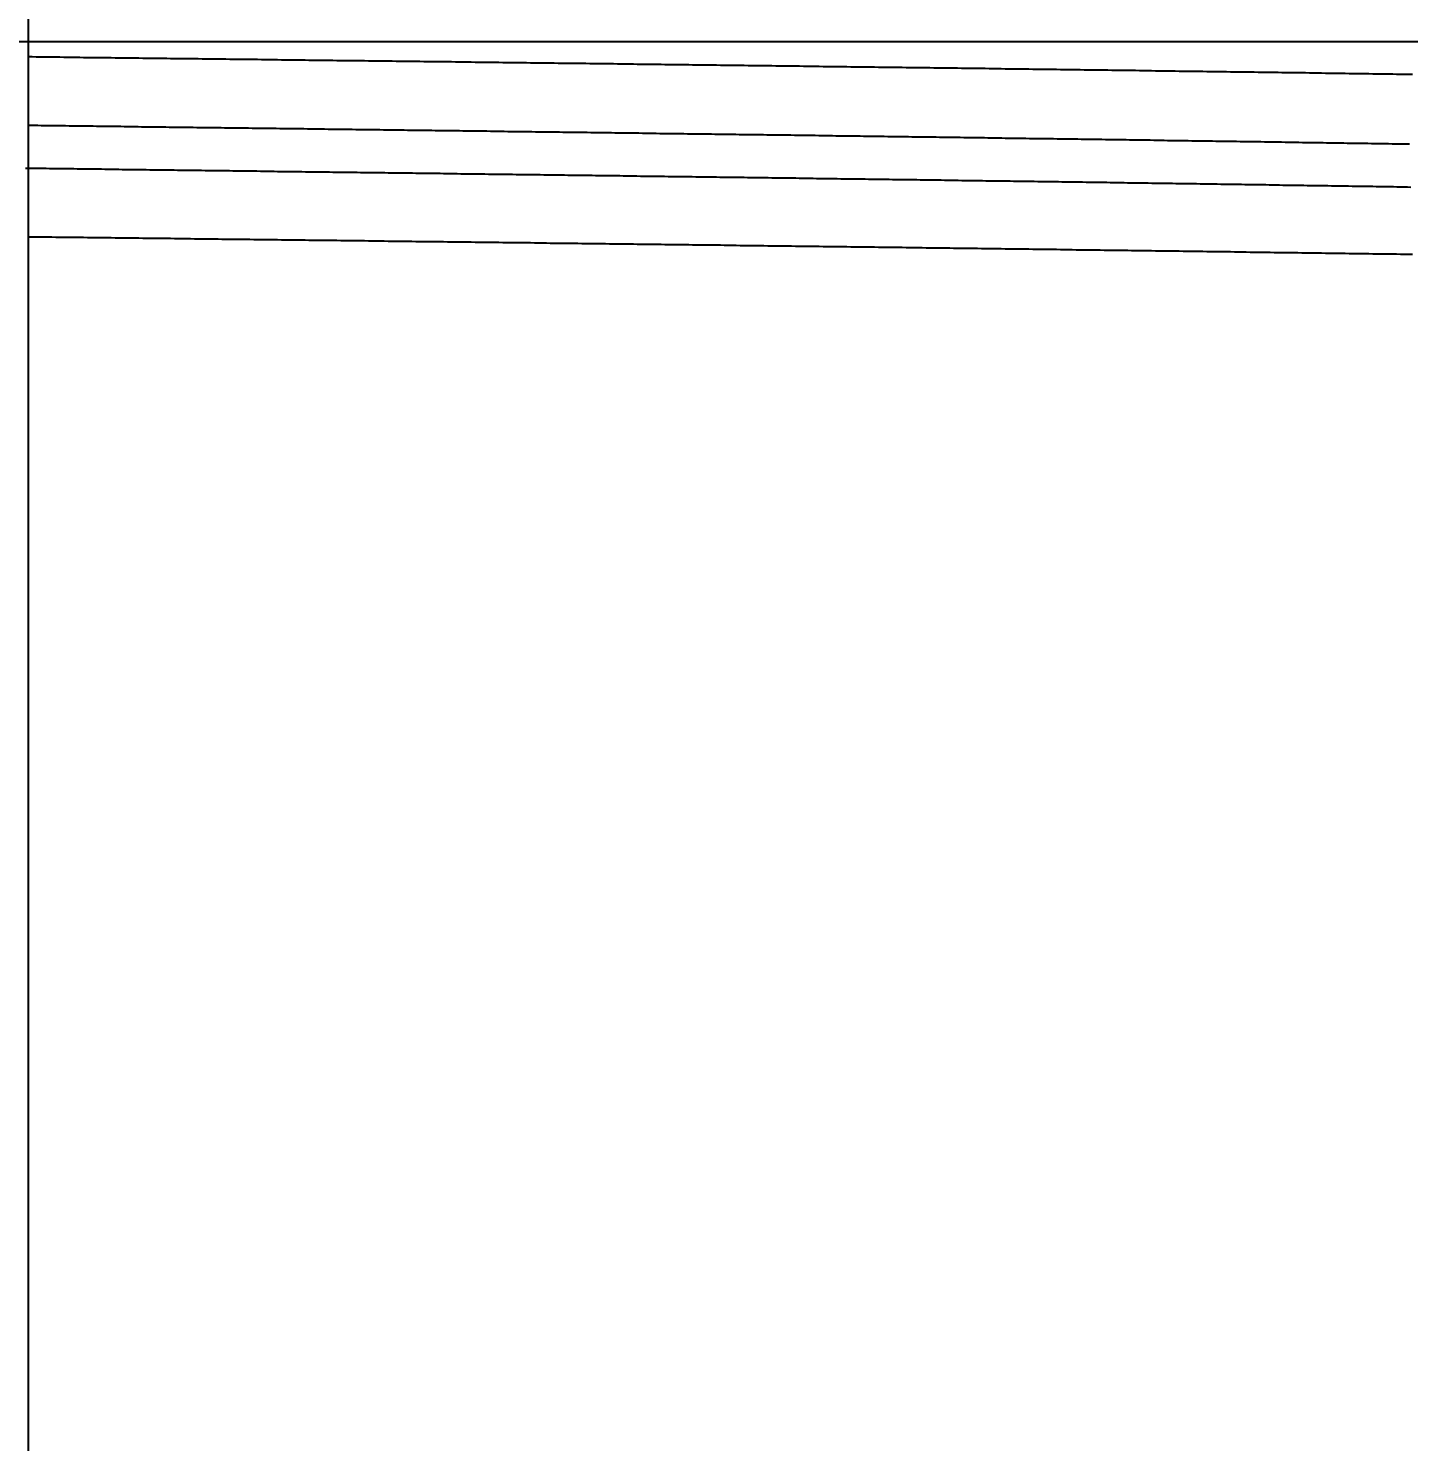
# Model space of a CAD drawing. Header units: millimetres. Extents: x 0 to 5600, y -67 to 2530.
# Drawn here: x 4146.21 to 4158.02, y 1484.53 to 1496.62 of the extents above; entities that cross this region are included whole.
import ezdxf
from ezdxf.lldxf.tags import DXFTag

# ---------------------------------------------------------------- set-up
doc = ezdxf.new("R2010")
doc.units = ezdxf.units.MM
for name, color, linetype in [('내부선 및 부속', 4, 'Continuous'), ('중심선', 1, 'DASHED'), ('치수선', 7, 'Continuous')]:
    doc.layers.add(name, color=color, linetype=linetype)
doc.styles.add('____', font='')
doc.styles.get('____').set_extended_font_data('굴림')
tags = doc.linetypes.add('DASHED', pattern=[25.72, 12.86, -12.86]).pattern_tags.tags
tags[6:7] = [DXFTag(74, 4), DXFTag(75, 0), DXFTag(340, '0'), DXFTag(46, 0.0), DXFTag(50, 0.0), DXFTag(44, 0.0), DXFTag(45, 0.0)]
tags[4:5] = [DXFTag(74, 4), DXFTag(75, 0), DXFTag(340, '0'), DXFTag(46, 0.0), DXFTag(50, 0.0), DXFTag(44, 0.0), DXFTag(45, 0.0)]
doc.dimstyles.new('MSADIM', dxfattribs={"dimtxt": 33, "dimasz": 17, "dimexe": 10, "dimexo": 7.5, "dimgap": 10, "dimtad": 0, "dimtih": 1, "dimtoh": 1, "dimdec": 0, "dimzin": 1, "dimdsep": 46, "dimtxsty": '____', "dimcen": 11.25, "dimadec": 0, "dimazin": 0, "dimtfac": 1, "dimtdec": 0, "dimtix": 1, "dimtmove": 0, "dimatfit": 3, "dimfxl": 1, "dimtolj": 1, "dimtzin": 1, "dimarcsym": 0})

# ---------------------------------------------------------------- blocks, each defined once
blk = doc.blocks.new('*D4')
at = {"layer": '치수선', "color": 0, "linetype": 'Continuous', "lineweight": -2, "transparency": 16777216}
for p, q in [((4286.213, 1483.522), (4286.213, 1286.857)), ((4146.213, 1405.872), (4146.213, 1286.857)), ((4163.213, 1296.857), (4180.281, 1296.857)), ((4269.213, 1296.857), (4252.146, 1296.857))]:
    blk.add_line(p, q, dxfattribs=at)
at = {"layer": '치수선', "color": 0, "linetype": 'Continuous', "transparency": 16777216}
for points in [[(4163.213, 1299.69), (4163.213, 1294.023), (4146.213, 1296.857)], [(4269.213, 1299.69), (4269.213, 1294.023), (4286.213, 1296.857)]]:
    blk.add_solid(points, dxfattribs=at)
at = {"layer": '치수선', "color": 0, "linetype": 'Continuous', "transparency": 16777216, "insert": (4216.213, 1296.857), "char_height": 25, "attachment_point": 5, "style": '____'}
blk.add_mtext('\\A1;140', dxfattribs=at)
blk = doc.blocks.new('*D6')
at = {"layer": '치수선', "color": 0, "linetype": 'Continuous', "lineweight": -2, "transparency": 16777216}
for p, q in [((4756.213, 1571.022), (4756.213, 1227.915)), ((4056.213, 1376.022), (4056.213, 1227.915)), ((4073.213, 1237.915), (4369.083, 1237.915)), ((4739.213, 1237.915), (4443.344, 1237.915))]:
    blk.add_line(p, q, dxfattribs=at)
at = {"layer": '치수선', "color": 0, "linetype": 'Continuous', "transparency": 16777216}
for points in [[(4073.213, 1240.748), (4073.213, 1235.081), (4056.213, 1237.915)], [(4739.213, 1240.748), (4739.213, 1235.081), (4756.213, 1237.915)]]:
    blk.add_solid(points, dxfattribs=at)
at = {"layer": '치수선', "color": 0, "linetype": 'Continuous', "transparency": 16777216, "insert": (4406.213, 1237.915), "char_height": 25, "attachment_point": 5, "style": '____'}
blk.add_mtext('\\A1;700', dxfattribs=at)

msp = doc.modelspace()

# ---------------------------------------------------------------- linework, layer by layer
at = {"layer": '내부선 및 부속', "linetype": 'Continuous'}
msp.add_line((4167.112, 1496.504), (4125.315, 1496.504), dxfattribs=at)
at = {"layer": '내부선 및 부속', "linetype": 'Continuous', "flags": 128}
for points in [[(4146.213, 1496.376), (4146.247, 1496.376), (4146.281, 1496.375), (4146.315, 1496.375), (4146.348, 1496.374), (4146.382, 1496.374), (4146.416, 1496.374), (4146.45, 1496.373), (4146.484, 1496.373), (4146.517, 1496.372), (4146.551, 1496.372), (4146.585, 1496.372), (4146.619, 1496.371), (4146.653, 1496.371), (4146.687, 1496.37), (4146.72, 1496.37), (4146.754, 1496.37), (4146.788, 1496.369), (4146.822, 1496.369), (4146.856, 1496.368), (4146.89, 1496.368), (4146.923, 1496.368), (4146.957, 1496.367), (4146.991, 1496.367), (4147.025, 1496.366), (4147.059, 1496.366), (4147.092, 1496.366), (4147.126, 1496.365), (4147.16, 1496.365), (4147.194, 1496.364), (4147.228, 1496.364), (4147.262, 1496.363), (4147.295, 1496.363), (4147.329, 1496.363), (4147.363, 1496.362), (4147.397, 1496.362), (4147.431, 1496.361), (4147.464, 1496.361), (4147.498, 1496.361), (4147.532, 1496.36), (4147.566, 1496.36), (4147.6, 1496.359), (4147.634, 1496.359), (4147.667, 1496.359), (4147.701, 1496.358), (4147.735, 1496.358), (4147.769, 1496.357), (4147.803, 1496.357), (4147.837, 1496.357), (4147.87, 1496.356), (4147.904, 1496.356), (4147.938, 1496.355), (4147.972, 1496.355), (4148.006, 1496.355), (4148.039, 1496.354), (4148.073, 1496.354), (4148.107, 1496.353), (4148.141, 1496.353), (4148.175, 1496.353), (4148.209, 1496.352), (4148.242, 1496.352), (4148.276, 1496.351), (4148.31, 1496.351), (4148.344, 1496.351), (4148.378, 1496.35), (4148.411, 1496.35), (4148.445, 1496.349), (4148.479, 1496.349), (4148.513, 1496.349), (4148.547, 1496.348), (4148.581, 1496.348), (4148.614, 1496.347), (4148.648, 1496.347), (4148.682, 1496.346), (4148.716, 1496.346), (4148.75, 1496.346), (4148.784, 1496.345), (4148.817, 1496.345), (4148.851, 1496.344), (4148.885, 1496.344), (4148.919, 1496.344), (4148.953, 1496.343), (4148.986, 1496.343), (4149.02, 1496.342), (4149.054, 1496.342), (4149.088, 1496.342), (4149.122, 1496.341), (4149.156, 1496.341), (4149.189, 1496.34), (4149.223, 1496.34), (4149.257, 1496.34), (4149.291, 1496.339), (4149.325, 1496.339), (4149.359, 1496.338), (4149.392, 1496.338), (4149.426, 1496.338), (4149.46, 1496.337), (4149.494, 1496.337), (4149.528, 1496.336), (4149.561, 1496.336), (4149.595, 1496.335), (4149.595, 1496.335), (4149.629, 1496.335), (4149.663, 1496.335), (4149.697, 1496.334), (4149.731, 1496.334), (4149.764, 1496.333), (4149.798, 1496.333), (4149.832, 1496.333), (4149.866, 1496.332), (4149.9, 1496.332), (4149.933, 1496.331), (4149.967, 1496.331), (4150.001, 1496.331), (4150.035, 1496.33), (4150.069, 1496.33), (4150.103, 1496.329), (4150.136, 1496.329), (4150.17, 1496.328), (4150.204, 1496.328), (4150.238, 1496.328), (4150.272, 1496.327), (4150.306, 1496.327), (4150.339, 1496.326), (4150.373, 1496.326), (4150.407, 1496.326), (4150.441, 1496.325), (4150.475, 1496.325), (4150.508, 1496.324), (4150.542, 1496.324), (4150.576, 1496.324), (4150.61, 1496.323), (4150.644, 1496.323), (4150.678, 1496.322), (4150.711, 1496.322), (4150.745, 1496.321), (4150.779, 1496.321), (4150.813, 1496.321), (4150.847, 1496.32), (4150.88, 1496.32), (4150.914, 1496.319), (4150.948, 1496.319), (4150.982, 1496.319), (4151.016, 1496.318), (4151.05, 1496.318), (4151.083, 1496.317), (4151.117, 1496.317), (4151.151, 1496.316), (4151.185, 1496.316), (4151.219, 1496.316), (4151.253, 1496.315), (4151.286, 1496.315), (4151.32, 1496.314), (4151.354, 1496.314), (4151.388, 1496.314), (4151.422, 1496.313), (4151.455, 1496.313), (4151.489, 1496.312), (4151.523, 1496.312), (4151.557, 1496.311), (4151.591, 1496.311), (4151.625, 1496.311), (4151.658, 1496.31), (4151.692, 1496.31), (4151.726, 1496.309), (4151.76, 1496.309), (4151.794, 1496.309), (4151.828, 1496.308), (4151.861, 1496.308), (4151.895, 1496.307), (4151.929, 1496.307), (4151.963, 1496.306), (4151.997, 1496.306), (4152.03, 1496.306), (4152.064, 1496.305), (4152.098, 1496.305), (4152.132, 1496.304), (4152.166, 1496.304), (4152.2, 1496.304), (4152.233, 1496.303), (4152.267, 1496.303), (4152.301, 1496.302), (4152.335, 1496.302), (4152.369, 1496.301), (4152.402, 1496.301), (4152.436, 1496.301), (4152.47, 1496.3), (4152.504, 1496.3), (4152.538, 1496.299), (4152.572, 1496.299), (4152.605, 1496.298), (4152.639, 1496.298), (4152.673, 1496.298), (4152.707, 1496.297), (4152.741, 1496.297), (4152.775, 1496.296), (4152.808, 1496.296), (4152.842, 1496.295), (4152.876, 1496.295), (4152.91, 1496.295), (4152.944, 1496.294), (4152.977, 1496.294), (4152.977, 1496.294), (4153.011, 1496.293), (4153.045, 1496.293), (4153.079, 1496.292), (4153.113, 1496.292), (4153.147, 1496.292), (4153.18, 1496.291), (4153.214, 1496.291), (4153.248, 1496.29), (4153.282, 1496.29), (4153.316, 1496.289), (4153.349, 1496.289), (4153.383, 1496.289), (4153.417, 1496.288), (4153.451, 1496.288), (4153.485, 1496.287), (4153.519, 1496.287), (4153.552, 1496.286), (4153.586, 1496.286), (4153.62, 1496.286), (4153.654, 1496.285), (4153.688, 1496.285), (4153.722, 1496.284), (4153.755, 1496.284), (4153.789, 1496.283), (4153.823, 1496.283), (4153.857, 1496.283), (4153.891, 1496.282), (4153.924, 1496.282), (4153.958, 1496.281), (4153.992, 1496.281), (4154.026, 1496.28), (4154.06, 1496.28), (4154.094, 1496.279), (4154.127, 1496.279), (4154.161, 1496.279), (4154.195, 1496.278), (4154.229, 1496.278), (4154.263, 1496.277), (4154.296, 1496.277), (4154.33, 1496.276), (4154.364, 1496.276), (4154.398, 1496.276), (4154.432, 1496.275), (4154.466, 1496.275), (4154.499, 1496.274), (4154.533, 1496.274), (4154.567, 1496.273), (4154.601, 1496.273), (4154.635, 1496.272), (4154.669, 1496.272), (4154.702, 1496.272), (4154.736, 1496.271), (4154.77, 1496.271), (4154.804, 1496.27), (4154.838, 1496.27), (4154.871, 1496.269), (4154.905, 1496.269), (4154.939, 1496.268), (4154.973, 1496.268), (4155.007, 1496.268), (4155.041, 1496.267), (4155.074, 1496.267), (4155.108, 1496.266), (4155.142, 1496.266), (4155.176, 1496.265), (4155.21, 1496.265), (4155.243, 1496.264), (4155.277, 1496.264), (4155.311, 1496.264), (4155.345, 1496.263), (4155.379, 1496.263), (4155.413, 1496.262), (4155.446, 1496.262), (4155.48, 1496.261), (4155.514, 1496.261), (4155.548, 1496.26), (4155.582, 1496.26), (4155.616, 1496.259), (4155.649, 1496.259), (4155.683, 1496.259), (4155.717, 1496.258), (4155.751, 1496.258), (4155.785, 1496.257), (4155.818, 1496.257), (4155.852, 1496.256), (4155.886, 1496.256), (4155.92, 1496.255), (4155.954, 1496.255), (4155.988, 1496.254), (4156.021, 1496.254), (4156.055, 1496.253), (4156.089, 1496.253), (4156.123, 1496.253), (4156.157, 1496.252), (4156.19, 1496.252), (4156.224, 1496.251), (4156.258, 1496.251), (4156.292, 1496.25), (4156.326, 1496.25), (4156.36, 1496.249), (4156.36, 1496.249), (4156.393, 1496.249), (4156.427, 1496.248), (4156.461, 1496.248), (4156.495, 1496.247), (4156.529, 1496.247), (4156.563, 1496.247), (4156.596, 1496.246), (4156.63, 1496.246), (4156.664, 1496.245), (4156.698, 1496.245), (4156.732, 1496.244), (4156.765, 1496.244), (4156.799, 1496.243), (4156.833, 1496.243), (4156.867, 1496.242), (4156.901, 1496.242), (4156.935, 1496.241), (4156.968, 1496.241), (4157.002, 1496.24), (4157.036, 1496.24), (4157.07, 1496.239), (4157.104, 1496.239), (4157.137, 1496.239), (4157.171, 1496.238), (4157.205, 1496.238), (4157.239, 1496.237), (4157.273, 1496.237), (4157.307, 1496.236), (4157.34, 1496.236), (4157.374, 1496.235), (4157.408, 1496.235), (4157.442, 1496.234), (4157.476, 1496.234), (4157.51, 1496.233), (4157.543, 1496.233), (4157.577, 1496.232), (4157.611, 1496.232), (4157.645, 1496.231), (4157.679, 1496.231), (4157.712, 1496.23), (4157.746, 1496.23), (4157.78, 1496.229), (4157.814, 1496.229), (4157.848, 1496.228), (4157.882, 1496.228), (4157.915, 1496.227), (4157.949, 1496.227), (4157.983, 1496.226), (4158.017, 1496.226), (4158.051, 1496.225)], [(4146.207, 1495.79), (4146.237, 1495.789), (4146.266, 1495.789), (4146.296, 1495.789), (4146.325, 1495.788), (4146.355, 1495.788), (4146.384, 1495.788), (4146.414, 1495.787), (4146.443, 1495.787), (4146.473, 1495.786), (4146.503, 1495.786), (4146.532, 1495.786), (4146.562, 1495.785), (4146.591, 1495.785), (4146.621, 1495.785), (4146.65, 1495.784), (4146.68, 1495.784), (4146.709, 1495.783), (4146.739, 1495.783), (4146.768, 1495.783), (4146.798, 1495.782), (4146.828, 1495.782), (4146.857, 1495.782), (4146.887, 1495.781), (4146.916, 1495.781), (4146.946, 1495.78), (4146.975, 1495.78), (4147.005, 1495.78), (4147.034, 1495.779), (4147.064, 1495.779), (4147.093, 1495.779), (4147.123, 1495.778), (4147.153, 1495.778), (4147.182, 1495.777), (4147.212, 1495.777), (4147.241, 1495.777), (4147.271, 1495.776), (4147.3, 1495.776), (4147.33, 1495.776), (4147.359, 1495.775), (4147.389, 1495.775), (4147.418, 1495.774), (4147.448, 1495.774), (4147.478, 1495.774), (4147.507, 1495.773), (4147.537, 1495.773), (4147.537, 1495.773), (4147.566, 1495.773), (4147.596, 1495.772), (4147.625, 1495.772), (4147.655, 1495.771), (4147.684, 1495.771), (4147.714, 1495.771), (4147.743, 1495.77), (4147.773, 1495.77), (4147.802, 1495.77), (4147.832, 1495.769), (4147.862, 1495.769), (4147.891, 1495.768), (4147.921, 1495.768), (4147.95, 1495.768), (4147.98, 1495.767), (4148.009, 1495.767), (4148.039, 1495.767), (4148.068, 1495.766), (4148.098, 1495.766), (4148.127, 1495.765), (4148.157, 1495.765), (4148.187, 1495.765), (4148.216, 1495.764), (4148.246, 1495.764), (4148.275, 1495.764), (4148.305, 1495.763), (4148.334, 1495.763), (4148.364, 1495.762), (4148.393, 1495.762), (4148.423, 1495.762), (4148.452, 1495.761), (4148.482, 1495.761), (4148.512, 1495.761), (4148.541, 1495.76), (4148.571, 1495.76), (4148.6, 1495.759), (4148.63, 1495.759), (4148.659, 1495.759), (4148.689, 1495.758), (4148.718, 1495.758), (4148.748, 1495.758), (4148.777, 1495.757), (4148.807, 1495.757), (4148.837, 1495.756), (4148.866, 1495.756), (4148.896, 1495.756), (4148.925, 1495.755), (4148.955, 1495.755), (4148.984, 1495.755), (4149.014, 1495.754), (4149.043, 1495.754), (4149.073, 1495.753), (4149.102, 1495.753), (4149.132, 1495.753), (4149.162, 1495.752), (4149.191, 1495.752), (4149.221, 1495.752), (4149.25, 1495.751), (4149.28, 1495.751), (4149.309, 1495.75), (4149.339, 1495.75), (4149.368, 1495.75), (4149.398, 1495.749), (4149.427, 1495.749), (4149.457, 1495.748), (4149.486, 1495.748), (4149.516, 1495.748), (4149.546, 1495.747), (4149.575, 1495.747), (4149.605, 1495.747), (4149.634, 1495.746), (4149.664, 1495.746), (4149.693, 1495.745), (4149.723, 1495.745), (4149.752, 1495.745), (4149.782, 1495.744), (4149.811, 1495.744), (4149.841, 1495.744), (4149.871, 1495.743), (4149.9, 1495.743), (4149.93, 1495.742), (4149.959, 1495.742), (4149.989, 1495.742), (4150.018, 1495.741), (4150.048, 1495.741), (4150.077, 1495.74), (4150.107, 1495.74), (4150.136, 1495.74), (4150.166, 1495.739), (4150.196, 1495.739), (4150.225, 1495.739), (4150.255, 1495.738), (4150.284, 1495.738), (4150.314, 1495.737), (4150.343, 1495.737), (4150.373, 1495.737), (4150.402, 1495.736), (4150.432, 1495.736), (4150.461, 1495.736), (4150.491, 1495.735), (4150.491, 1495.735), (4150.521, 1495.735), (4150.55, 1495.734), (4150.58, 1495.734), (4150.609, 1495.734), (4150.639, 1495.733), (4150.668, 1495.733), (4150.698, 1495.732), (4150.727, 1495.732), (4150.757, 1495.732), (4150.786, 1495.731), (4150.816, 1495.731), (4150.846, 1495.731), (4150.875, 1495.73), (4150.905, 1495.73), (4150.934, 1495.729), (4150.964, 1495.729), (4150.993, 1495.729), (4151.023, 1495.728), (4151.052, 1495.728), (4151.082, 1495.727), (4151.111, 1495.727), (4151.141, 1495.727), (4151.17, 1495.726), (4151.2, 1495.726), (4151.23, 1495.725), (4151.259, 1495.725), (4151.289, 1495.725), (4151.318, 1495.724), (4151.348, 1495.724), (4151.377, 1495.724), (4151.407, 1495.723), (4151.436, 1495.723), (4151.466, 1495.722), (4151.495, 1495.722), (4151.525, 1495.722), (4151.555, 1495.721), (4151.584, 1495.721), (4151.614, 1495.72), (4151.643, 1495.72), (4151.673, 1495.72), (4151.702, 1495.719), (4151.732, 1495.719), (4151.761, 1495.719), (4151.791, 1495.718), (4151.82, 1495.718), (4151.85, 1495.717), (4151.88, 1495.717), (4151.909, 1495.717), (4151.939, 1495.716), (4151.968, 1495.716), (4151.998, 1495.715), (4152.027, 1495.715), (4152.057, 1495.715), (4152.086, 1495.714), (4152.116, 1495.714), (4152.145, 1495.713), (4152.175, 1495.713), (4152.205, 1495.713), (4152.234, 1495.712), (4152.264, 1495.712), (4152.293, 1495.711), (4152.323, 1495.711), (4152.352, 1495.711), (4152.382, 1495.71), (4152.411, 1495.71), (4152.441, 1495.709), (4152.47, 1495.709), (4152.5, 1495.709), (4152.529, 1495.708), (4152.559, 1495.708), (4152.589, 1495.707), (4152.618, 1495.707), (4152.648, 1495.707), (4152.677, 1495.706), (4152.707, 1495.706), (4152.736, 1495.706), (4152.766, 1495.705), (4152.795, 1495.705), (4152.825, 1495.704), (4152.854, 1495.704), (4152.884, 1495.704), (4152.914, 1495.703), (4152.943, 1495.703), (4152.973, 1495.702), (4153.002, 1495.702), (4153.032, 1495.702), (4153.061, 1495.701), (4153.091, 1495.701), (4153.12, 1495.7), (4153.15, 1495.7), (4153.179, 1495.7), (4153.209, 1495.699), (4153.239, 1495.699), (4153.268, 1495.698), (4153.298, 1495.698), (4153.327, 1495.698), (4153.357, 1495.697), (4153.386, 1495.697), (4153.416, 1495.696), (4153.445, 1495.696), (4153.445, 1495.696), (4153.475, 1495.695), (4153.504, 1495.695), (4153.534, 1495.695), (4153.564, 1495.694), (4153.593, 1495.694), (4153.623, 1495.693), (4153.652, 1495.693), (4153.682, 1495.693), (4153.711, 1495.692), (4153.741, 1495.692), (4153.77, 1495.691), (4153.8, 1495.691), (4153.829, 1495.691), (4153.859, 1495.69), (4153.889, 1495.69), (4153.918, 1495.689), (4153.948, 1495.689), (4153.977, 1495.689), (4154.007, 1495.688), (4154.036, 1495.688), (4154.066, 1495.687), (4154.095, 1495.687), (4154.125, 1495.687), (4154.154, 1495.686), (4154.184, 1495.686), (4154.213, 1495.685), (4154.243, 1495.685), (4154.273, 1495.685), (4154.302, 1495.684), (4154.332, 1495.684), (4154.361, 1495.683), (4154.391, 1495.683), (4154.42, 1495.682), (4154.45, 1495.682), (4154.479, 1495.682), (4154.509, 1495.681), (4154.538, 1495.681), (4154.568, 1495.68), (4154.598, 1495.68), (4154.627, 1495.68), (4154.657, 1495.679), (4154.686, 1495.679), (4154.716, 1495.678), (4154.745, 1495.678), (4154.775, 1495.677), (4154.804, 1495.677), (4154.834, 1495.677), (4154.863, 1495.676), (4154.893, 1495.676), (4154.923, 1495.675), (4154.952, 1495.675), (4154.982, 1495.675), (4155.011, 1495.674), (4155.041, 1495.674), (4155.07, 1495.673), (4155.1, 1495.673), (4155.129, 1495.672), (4155.159, 1495.672), (4155.188, 1495.672), (4155.218, 1495.671), (4155.247, 1495.671), (4155.277, 1495.67), (4155.307, 1495.67), (4155.336, 1495.669), (4155.366, 1495.669), (4155.395, 1495.669), (4155.425, 1495.668), (4155.454, 1495.668), (4155.484, 1495.667), (4155.513, 1495.667), (4155.543, 1495.666), (4155.572, 1495.666), (4155.602, 1495.666), (4155.632, 1495.665), (4155.661, 1495.665), (4155.691, 1495.664), (4155.72, 1495.664), (4155.75, 1495.663), (4155.779, 1495.663), (4155.809, 1495.663), (4155.838, 1495.662), (4155.868, 1495.662), (4155.897, 1495.661), (4155.927, 1495.661), (4155.957, 1495.66), (4155.986, 1495.66), (4156.016, 1495.66), (4156.045, 1495.659), (4156.075, 1495.659), (4156.104, 1495.658), (4156.134, 1495.658), (4156.163, 1495.657), (4156.193, 1495.657), (4156.222, 1495.657), (4156.252, 1495.656), (4156.282, 1495.656), (4156.311, 1495.655), (4156.341, 1495.655), (4156.37, 1495.654), (4156.4, 1495.654), (4156.4, 1495.654), (4156.429, 1495.653), (4156.459, 1495.653), (4156.488, 1495.653), (4156.518, 1495.652), (4156.547, 1495.652), (4156.577, 1495.651), (4156.606, 1495.651), (4156.636, 1495.65), (4156.666, 1495.65), (4156.695, 1495.65), (4156.725, 1495.649), (4156.754, 1495.649), (4156.784, 1495.648), (4156.813, 1495.648), (4156.843, 1495.647), (4156.872, 1495.647), (4156.902, 1495.646), (4156.931, 1495.646), (4156.961, 1495.645), (4156.991, 1495.645), (4157.02, 1495.645), (4157.05, 1495.644), (4157.079, 1495.644), (4157.109, 1495.643), (4157.138, 1495.643), (4157.168, 1495.642), (4157.197, 1495.642), (4157.227, 1495.641), (4157.256, 1495.641), (4157.286, 1495.641), (4157.316, 1495.64), (4157.345, 1495.64), (4157.375, 1495.639), (4157.404, 1495.639), (4157.434, 1495.638), (4157.463, 1495.638), (4157.493, 1495.637), (4157.522, 1495.637), (4157.552, 1495.636), (4157.581, 1495.636), (4157.611, 1495.635), (4157.64, 1495.635), (4157.67, 1495.635), (4157.7, 1495.634), (4157.729, 1495.634), (4157.759, 1495.633), (4157.788, 1495.633), (4157.818, 1495.632), (4157.847, 1495.632), (4157.877, 1495.631), (4157.906, 1495.631), (4157.936, 1495.63), (4157.965, 1495.63), (4157.995, 1495.629), (4158.025, 1495.629)], [(4146.189, 1495.423), (4146.219, 1495.422), (4146.249, 1495.422), (4146.278, 1495.422), (4146.308, 1495.421), (4146.337, 1495.421), (4146.367, 1495.421), (4146.396, 1495.42), (4146.426, 1495.42), (4146.455, 1495.419), (4146.485, 1495.419), (4146.514, 1495.419), (4146.544, 1495.418), (4146.574, 1495.418), (4146.603, 1495.418), (4146.633, 1495.417), (4146.662, 1495.417), (4146.692, 1495.416), (4146.721, 1495.416), (4146.751, 1495.416), (4146.78, 1495.415), (4146.81, 1495.415), (4146.839, 1495.415), (4146.869, 1495.414), (4146.899, 1495.414), (4146.928, 1495.413), (4146.958, 1495.413), (4146.987, 1495.413), (4147.017, 1495.412), (4147.046, 1495.412), (4147.076, 1495.412), (4147.105, 1495.411), (4147.135, 1495.411), (4147.164, 1495.41), (4147.194, 1495.41), (4147.223, 1495.41), (4147.253, 1495.409), (4147.283, 1495.409), (4147.312, 1495.409), (4147.342, 1495.408), (4147.371, 1495.408), (4147.401, 1495.407), (4147.43, 1495.407), (4147.46, 1495.407), (4147.489, 1495.406), (4147.519, 1495.406), (4147.519, 1495.406), (4147.548, 1495.406), (4147.578, 1495.405), (4147.608, 1495.405), (4147.637, 1495.404), (4147.667, 1495.404), (4147.696, 1495.404), (4147.726, 1495.403), (4147.755, 1495.403), (4147.785, 1495.403), (4147.814, 1495.402), (4147.844, 1495.402), (4147.873, 1495.401), (4147.903, 1495.401), (4147.933, 1495.401), (4147.962, 1495.4), (4147.992, 1495.4), (4148.021, 1495.4), (4148.051, 1495.399), (4148.08, 1495.399), (4148.11, 1495.398), (4148.139, 1495.398), (4148.169, 1495.398), (4148.198, 1495.397), (4148.228, 1495.397), (4148.258, 1495.397), (4148.287, 1495.396), (4148.317, 1495.396), (4148.346, 1495.395), (4148.376, 1495.395), (4148.405, 1495.395), (4148.435, 1495.394), (4148.464, 1495.394), (4148.494, 1495.394), (4148.523, 1495.393), (4148.553, 1495.393), (4148.583, 1495.392), (4148.612, 1495.392), (4148.642, 1495.392), (4148.671, 1495.391), (4148.701, 1495.391), (4148.73, 1495.391), (4148.76, 1495.39), (4148.789, 1495.39), (4148.819, 1495.389), (4148.848, 1495.389), (4148.878, 1495.389), (4148.908, 1495.388), (4148.937, 1495.388), (4148.967, 1495.387), (4148.996, 1495.387), (4149.026, 1495.387), (4149.055, 1495.386), (4149.085, 1495.386), (4149.114, 1495.386), (4149.144, 1495.385), (4149.173, 1495.385), (4149.203, 1495.384), (4149.232, 1495.384), (4149.262, 1495.384), (4149.292, 1495.383), (4149.321, 1495.383), (4149.351, 1495.383), (4149.38, 1495.382), (4149.41, 1495.382), (4149.439, 1495.381), (4149.469, 1495.381), (4149.498, 1495.381), (4149.528, 1495.38), (4149.557, 1495.38), (4149.587, 1495.38), (4149.617, 1495.379), (4149.646, 1495.379), (4149.676, 1495.378), (4149.705, 1495.378), (4149.735, 1495.378), (4149.764, 1495.377), (4149.794, 1495.377), (4149.823, 1495.376), (4149.853, 1495.376), (4149.882, 1495.376), (4149.912, 1495.375), (4149.942, 1495.375), (4149.971, 1495.375), (4150.001, 1495.374), (4150.03, 1495.374), (4150.06, 1495.373), (4150.089, 1495.373), (4150.119, 1495.373), (4150.148, 1495.372), (4150.178, 1495.372), (4150.207, 1495.372), (4150.237, 1495.371), (4150.267, 1495.371), (4150.296, 1495.37), (4150.326, 1495.37), (4150.355, 1495.37), (4150.385, 1495.369), (4150.414, 1495.369), (4150.444, 1495.368), (4150.473, 1495.368), (4150.473, 1495.368), (4150.503, 1495.368), (4150.532, 1495.367), (4150.562, 1495.367), (4150.592, 1495.367), (4150.621, 1495.366), (4150.651, 1495.366), (4150.68, 1495.365), (4150.71, 1495.365), (4150.739, 1495.365), (4150.769, 1495.364), (4150.798, 1495.364), (4150.828, 1495.363), (4150.857, 1495.363), (4150.887, 1495.363), (4150.916, 1495.362), (4150.946, 1495.362), (4150.976, 1495.362), (4151.005, 1495.361), (4151.035, 1495.361), (4151.064, 1495.36), (4151.094, 1495.36), (4151.123, 1495.36), (4151.153, 1495.359), (4151.182, 1495.359), (4151.212, 1495.358), (4151.241, 1495.358), (4151.271, 1495.358), (4151.301, 1495.357), (4151.33, 1495.357), (4151.36, 1495.357), (4151.389, 1495.356), (4151.419, 1495.356), (4151.448, 1495.355), (4151.478, 1495.355), (4151.507, 1495.355), (4151.537, 1495.354), (4151.566, 1495.354), (4151.596, 1495.353), (4151.626, 1495.353), (4151.655, 1495.353), (4151.685, 1495.352), (4151.714, 1495.352), (4151.744, 1495.351), (4151.773, 1495.351), (4151.803, 1495.351), (4151.832, 1495.35), (4151.862, 1495.35), (4151.891, 1495.35), (4151.921, 1495.349), (4151.951, 1495.349), (4151.98, 1495.348), (4152.01, 1495.348), (4152.039, 1495.348), (4152.069, 1495.347), (4152.098, 1495.347), (4152.128, 1495.346), (4152.157, 1495.346), (4152.187, 1495.346), (4152.216, 1495.345), (4152.246, 1495.345), (4152.275, 1495.344), (4152.305, 1495.344), (4152.335, 1495.344), (4152.364, 1495.343), (4152.394, 1495.343), (4152.423, 1495.342), (4152.453, 1495.342), (4152.482, 1495.342), (4152.512, 1495.341), (4152.541, 1495.341), (4152.571, 1495.34), (4152.6, 1495.34), (4152.63, 1495.34), (4152.66, 1495.339), (4152.689, 1495.339), (4152.719, 1495.338), (4152.748, 1495.338), (4152.778, 1495.338), (4152.807, 1495.337), (4152.837, 1495.337), (4152.866, 1495.336), (4152.896, 1495.336), (4152.925, 1495.336), (4152.955, 1495.335), (4152.985, 1495.335), (4153.014, 1495.334), (4153.044, 1495.334), (4153.073, 1495.334), (4153.103, 1495.333), (4153.132, 1495.333), (4153.162, 1495.332), (4153.191, 1495.332), (4153.221, 1495.332), (4153.25, 1495.331), (4153.28, 1495.331), (4153.31, 1495.33), (4153.339, 1495.33), (4153.369, 1495.33), (4153.398, 1495.329), (4153.428, 1495.329), (4153.428, 1495.329), (4153.457, 1495.328), (4153.487, 1495.328), (4153.516, 1495.328), (4153.546, 1495.327), (4153.575, 1495.327), (4153.605, 1495.326), (4153.634, 1495.326), (4153.664, 1495.326), (4153.694, 1495.325), (4153.723, 1495.325), (4153.753, 1495.324), (4153.782, 1495.324), (4153.812, 1495.324), (4153.841, 1495.323), (4153.871, 1495.323), (4153.9, 1495.322), (4153.93, 1495.322), (4153.959, 1495.322), (4153.989, 1495.321), (4154.019, 1495.321), (4154.048, 1495.32), (4154.078, 1495.32), (4154.107, 1495.32), (4154.137, 1495.319), (4154.166, 1495.319), (4154.196, 1495.318), (4154.225, 1495.318), (4154.255, 1495.317), (4154.284, 1495.317), (4154.314, 1495.317), (4154.344, 1495.316), (4154.373, 1495.316), (4154.403, 1495.315), (4154.432, 1495.315), (4154.462, 1495.315), (4154.491, 1495.314), (4154.521, 1495.314), (4154.55, 1495.313), (4154.58, 1495.313), (4154.609, 1495.313), (4154.639, 1495.312), (4154.669, 1495.312), (4154.698, 1495.311), (4154.728, 1495.311), (4154.757, 1495.31), (4154.787, 1495.31), (4154.816, 1495.31), (4154.846, 1495.309), (4154.875, 1495.309), (4154.905, 1495.308), (4154.934, 1495.308), (4154.964, 1495.308), (4154.993, 1495.307), (4155.023, 1495.307), (4155.053, 1495.306), (4155.082, 1495.306), (4155.112, 1495.305), (4155.141, 1495.305), (4155.171, 1495.305), (4155.2, 1495.304), (4155.23, 1495.304), (4155.259, 1495.303), (4155.289, 1495.303), (4155.318, 1495.302), (4155.348, 1495.302), (4155.378, 1495.302), (4155.407, 1495.301), (4155.437, 1495.301), (4155.466, 1495.3), (4155.496, 1495.3), (4155.525, 1495.299), (4155.555, 1495.299), (4155.584, 1495.299), (4155.614, 1495.298), (4155.643, 1495.298), (4155.673, 1495.297), (4155.703, 1495.297), (4155.732, 1495.296), (4155.762, 1495.296), (4155.791, 1495.296), (4155.821, 1495.295), (4155.85, 1495.295), (4155.88, 1495.294), (4155.909, 1495.294), (4155.939, 1495.293), (4155.968, 1495.293), (4155.998, 1495.293), (4156.028, 1495.292), (4156.057, 1495.292), (4156.087, 1495.291), (4156.116, 1495.291), (4156.146, 1495.29), (4156.175, 1495.29), (4156.205, 1495.29), (4156.234, 1495.289), (4156.264, 1495.289), (4156.293, 1495.288), (4156.323, 1495.288), (4156.352, 1495.287), (4156.382, 1495.287), (4156.382, 1495.287), (4156.412, 1495.286), (4156.441, 1495.286), (4156.471, 1495.286), (4156.5, 1495.285), (4156.53, 1495.285), (4156.559, 1495.284), (4156.589, 1495.284), (4156.618, 1495.283), (4156.648, 1495.283), (4156.677, 1495.283), (4156.707, 1495.282), (4156.737, 1495.282), (4156.766, 1495.281), (4156.796, 1495.281), (4156.825, 1495.28), (4156.855, 1495.28), (4156.884, 1495.279), (4156.914, 1495.279), (4156.943, 1495.278), (4156.973, 1495.278), (4157.002, 1495.278), (4157.032, 1495.277), (4157.062, 1495.277), (4157.091, 1495.276), (4157.121, 1495.276), (4157.15, 1495.275), (4157.18, 1495.275), (4157.209, 1495.274), (4157.239, 1495.274), (4157.268, 1495.274), (4157.298, 1495.273), (4157.327, 1495.273), (4157.357, 1495.272), (4157.386, 1495.272), (4157.416, 1495.271), (4157.446, 1495.271), (4157.475, 1495.27), (4157.505, 1495.27), (4157.534, 1495.269), (4157.564, 1495.269), (4157.593, 1495.268), (4157.623, 1495.268), (4157.652, 1495.268), (4157.682, 1495.267), (4157.711, 1495.267), (4157.741, 1495.266), (4157.771, 1495.266), (4157.8, 1495.265), (4157.83, 1495.265), (4157.859, 1495.264), (4157.889, 1495.264), (4157.918, 1495.263), (4157.948, 1495.263), (4157.977, 1495.262), (4158.007, 1495.262), (4158.036, 1495.261)], [(4146.213, 1494.836), (4146.247, 1494.836), (4146.281, 1494.835), (4146.315, 1494.835), (4146.348, 1494.835), (4146.382, 1494.834), (4146.416, 1494.834), (4146.45, 1494.833), (4146.484, 1494.833), (4146.517, 1494.833), (4146.551, 1494.832), (4146.585, 1494.832), (4146.619, 1494.831), (4146.653, 1494.831), (4146.687, 1494.831), (4146.72, 1494.83), (4146.754, 1494.83), (4146.788, 1494.829), (4146.822, 1494.829), (4146.856, 1494.829), (4146.89, 1494.828), (4146.923, 1494.828), (4146.957, 1494.827), (4146.991, 1494.827), (4147.025, 1494.826), (4147.059, 1494.826), (4147.092, 1494.826), (4147.126, 1494.825), (4147.16, 1494.825), (4147.194, 1494.824), (4147.228, 1494.824), (4147.262, 1494.824), (4147.295, 1494.823), (4147.329, 1494.823), (4147.363, 1494.822), (4147.397, 1494.822), (4147.431, 1494.822), (4147.464, 1494.821), (4147.498, 1494.821), (4147.532, 1494.82), (4147.566, 1494.82), (4147.6, 1494.82), (4147.634, 1494.819), (4147.667, 1494.819), (4147.701, 1494.818), (4147.735, 1494.818), (4147.769, 1494.818), (4147.803, 1494.817), (4147.837, 1494.817), (4147.87, 1494.816), (4147.904, 1494.816), (4147.938, 1494.816), (4147.972, 1494.815), (4148.006, 1494.815), (4148.039, 1494.814), (4148.073, 1494.814), (4148.107, 1494.814), (4148.141, 1494.813), (4148.175, 1494.813), (4148.209, 1494.812), (4148.242, 1494.812), (4148.276, 1494.812), (4148.31, 1494.811), (4148.344, 1494.811), (4148.378, 1494.81), (4148.411, 1494.81), (4148.445, 1494.809), (4148.479, 1494.809), (4148.513, 1494.809), (4148.547, 1494.808), (4148.581, 1494.808), (4148.614, 1494.807), (4148.648, 1494.807), (4148.682, 1494.807), (4148.716, 1494.806), (4148.75, 1494.806), (4148.784, 1494.805), (4148.817, 1494.805), (4148.851, 1494.805), (4148.885, 1494.804), (4148.919, 1494.804), (4148.953, 1494.803), (4148.986, 1494.803), (4149.02, 1494.803), (4149.054, 1494.802), (4149.088, 1494.802), (4149.122, 1494.801), (4149.156, 1494.801), (4149.189, 1494.801), (4149.223, 1494.8), (4149.257, 1494.8), (4149.291, 1494.799), (4149.325, 1494.799), (4149.359, 1494.798), (4149.392, 1494.798), (4149.426, 1494.798), (4149.46, 1494.797), (4149.494, 1494.797), (4149.528, 1494.796), (4149.561, 1494.796), (4149.595, 1494.796), (4149.595, 1494.796), (4149.629, 1494.795), (4149.663, 1494.795), (4149.697, 1494.794), (4149.731, 1494.794), (4149.764, 1494.794), (4149.798, 1494.793), (4149.832, 1494.793), (4149.866, 1494.792), (4149.9, 1494.792), (4149.933, 1494.792), (4149.967, 1494.791), (4150.001, 1494.791), (4150.035, 1494.79), (4150.069, 1494.79), (4150.103, 1494.789), (4150.136, 1494.789), (4150.17, 1494.789), (4150.204, 1494.788), (4150.238, 1494.788), (4150.272, 1494.787), (4150.306, 1494.787), (4150.339, 1494.787), (4150.373, 1494.786), (4150.407, 1494.786), (4150.441, 1494.785), (4150.475, 1494.785), (4150.508, 1494.785), (4150.542, 1494.784), (4150.576, 1494.784), (4150.61, 1494.783), (4150.644, 1494.783), (4150.678, 1494.782), (4150.711, 1494.782), (4150.745, 1494.782), (4150.779, 1494.781), (4150.813, 1494.781), (4150.847, 1494.78), (4150.88, 1494.78), (4150.914, 1494.78), (4150.948, 1494.779), (4150.982, 1494.779), (4151.016, 1494.778), (4151.05, 1494.778), (4151.083, 1494.777), (4151.117, 1494.777), (4151.151, 1494.777), (4151.185, 1494.776), (4151.219, 1494.776), (4151.253, 1494.775), (4151.286, 1494.775), (4151.32, 1494.775), (4151.354, 1494.774), (4151.388, 1494.774), (4151.422, 1494.773), (4151.455, 1494.773), (4151.489, 1494.772), (4151.523, 1494.772), (4151.557, 1494.772), (4151.591, 1494.771), (4151.625, 1494.771), (4151.658, 1494.77), (4151.692, 1494.77), (4151.726, 1494.77), (4151.76, 1494.769), (4151.794, 1494.769), (4151.828, 1494.768), (4151.861, 1494.768), (4151.895, 1494.767), (4151.929, 1494.767), (4151.963, 1494.767), (4151.997, 1494.766), (4152.03, 1494.766), (4152.064, 1494.765), (4152.098, 1494.765), (4152.132, 1494.765), (4152.166, 1494.764), (4152.2, 1494.764), (4152.233, 1494.763), (4152.267, 1494.763), (4152.301, 1494.762), (4152.335, 1494.762), (4152.369, 1494.762), (4152.402, 1494.761), (4152.436, 1494.761), (4152.47, 1494.76), (4152.504, 1494.76), (4152.538, 1494.759), (4152.572, 1494.759), (4152.605, 1494.759), (4152.639, 1494.758), (4152.673, 1494.758), (4152.707, 1494.757), (4152.741, 1494.757), (4152.775, 1494.756), (4152.808, 1494.756), (4152.842, 1494.756), (4152.876, 1494.755), (4152.91, 1494.755), (4152.944, 1494.754), (4152.977, 1494.754), (4152.977, 1494.754), (4153.011, 1494.753), (4153.045, 1494.753), (4153.079, 1494.753), (4153.113, 1494.752), (4153.147, 1494.752), (4153.18, 1494.751), (4153.214, 1494.751), (4153.248, 1494.75), (4153.282, 1494.75), (4153.316, 1494.75), (4153.349, 1494.749), (4153.383, 1494.749), (4153.417, 1494.748), (4153.451, 1494.748), (4153.485, 1494.747), (4153.519, 1494.747), (4153.552, 1494.747), (4153.586, 1494.746), (4153.62, 1494.746), (4153.654, 1494.745), (4153.688, 1494.745), (4153.722, 1494.744), (4153.755, 1494.744), (4153.789, 1494.744), (4153.823, 1494.743), (4153.857, 1494.743), (4153.891, 1494.742), (4153.924, 1494.742), (4153.958, 1494.741), (4153.992, 1494.741), (4154.026, 1494.741), (4154.06, 1494.74), (4154.094, 1494.74), (4154.127, 1494.739), (4154.161, 1494.739), (4154.195, 1494.738), (4154.229, 1494.738), (4154.263, 1494.737), (4154.296, 1494.737), (4154.33, 1494.737), (4154.364, 1494.736), (4154.398, 1494.736), (4154.432, 1494.735), (4154.466, 1494.735), (4154.499, 1494.734), (4154.533, 1494.734), (4154.567, 1494.733), (4154.601, 1494.733), (4154.635, 1494.733), (4154.669, 1494.732), (4154.702, 1494.732), (4154.736, 1494.731), (4154.77, 1494.731), (4154.804, 1494.73), (4154.838, 1494.73), (4154.871, 1494.73), (4154.905, 1494.729), (4154.939, 1494.729), (4154.973, 1494.728), (4155.007, 1494.728), (4155.041, 1494.727), (4155.074, 1494.727), (4155.108, 1494.726), (4155.142, 1494.726), (4155.176, 1494.725), (4155.21, 1494.725), (4155.243, 1494.725), (4155.277, 1494.724), (4155.311, 1494.724), (4155.345, 1494.723), (4155.379, 1494.723), (4155.413, 1494.722), (4155.446, 1494.722), (4155.48, 1494.721), (4155.514, 1494.721), (4155.548, 1494.721), (4155.582, 1494.72), (4155.616, 1494.72), (4155.649, 1494.719), (4155.683, 1494.719), (4155.717, 1494.718), (4155.751, 1494.718), (4155.785, 1494.717), (4155.818, 1494.717), (4155.852, 1494.716), (4155.886, 1494.716), (4155.92, 1494.716), (4155.954, 1494.715), (4155.988, 1494.715), (4156.021, 1494.714), (4156.055, 1494.714), (4156.089, 1494.713), (4156.123, 1494.713), (4156.157, 1494.712), (4156.19, 1494.712), (4156.224, 1494.711), (4156.258, 1494.711), (4156.292, 1494.71), (4156.326, 1494.71), (4156.36, 1494.71), (4156.36, 1494.71), (4156.393, 1494.709), (4156.427, 1494.709), (4156.461, 1494.708), (4156.495, 1494.708), (4156.529, 1494.707), (4156.563, 1494.707), (4156.596, 1494.706), (4156.63, 1494.706), (4156.664, 1494.705), (4156.698, 1494.705), (4156.732, 1494.704), (4156.765, 1494.704), (4156.799, 1494.703), (4156.833, 1494.703), (4156.867, 1494.702), (4156.901, 1494.702), (4156.935, 1494.702), (4156.968, 1494.701), (4157.002, 1494.701), (4157.036, 1494.7), (4157.07, 1494.7), (4157.104, 1494.699), (4157.137, 1494.699), (4157.171, 1494.698), (4157.205, 1494.698), (4157.239, 1494.697), (4157.273, 1494.697), (4157.307, 1494.696), (4157.34, 1494.696), (4157.374, 1494.695), (4157.408, 1494.695), (4157.442, 1494.694), (4157.476, 1494.694), (4157.51, 1494.693), (4157.543, 1494.693), (4157.577, 1494.692), (4157.611, 1494.692), (4157.645, 1494.691), (4157.679, 1494.691), (4157.712, 1494.69), (4157.746, 1494.69), (4157.78, 1494.69), (4157.814, 1494.689), (4157.848, 1494.689), (4157.882, 1494.688), (4157.915, 1494.688), (4157.949, 1494.687), (4157.983, 1494.687), (4158.017, 1494.686), (4158.051, 1494.686)]]:
    msp.add_lwpolyline(points, dxfattribs=at)
at = {"layer": '중심선'}
msp.add_line((4146.213, 1659.602), (4146.213, 1413.372), dxfattribs=at)

# ---------------------------------------------------------------- dimensions: what is measured, and where the dimension line sits
at = {"layer": '치수선', "linetype": 'Continuous'}
for base, p1, p2, picture, middle in [((4756.213, 1237.915), (4056.213, 1383.522), (4756.213, 1578.522), '*D6', (4406.213, 1237.915)), ((4286.213, 1296.857), (4146.213, 1413.372), (4286.213, 1491.022), '*D4', (4216.213, 1296.857))]:
    dim = msp.add_linear_dim(base=base, p1=p1, p2=p2, dimstyle='MSADIM', override={"dimtxt": 25}, dxfattribs=at)
    dim.commit()
    dim.dimension.update_dxf_attribs({"geometry": picture, "text_midpoint": middle})

doc.saveas('drawing.dxf')
